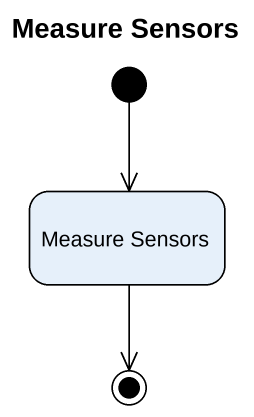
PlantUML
@startuml
title Measure Sensors
hide empty description
state "Measure Sensors" as Measure_Sensors
[*] --> Measure_Sensors
Measure_Sensors --> [*]
@enduml
